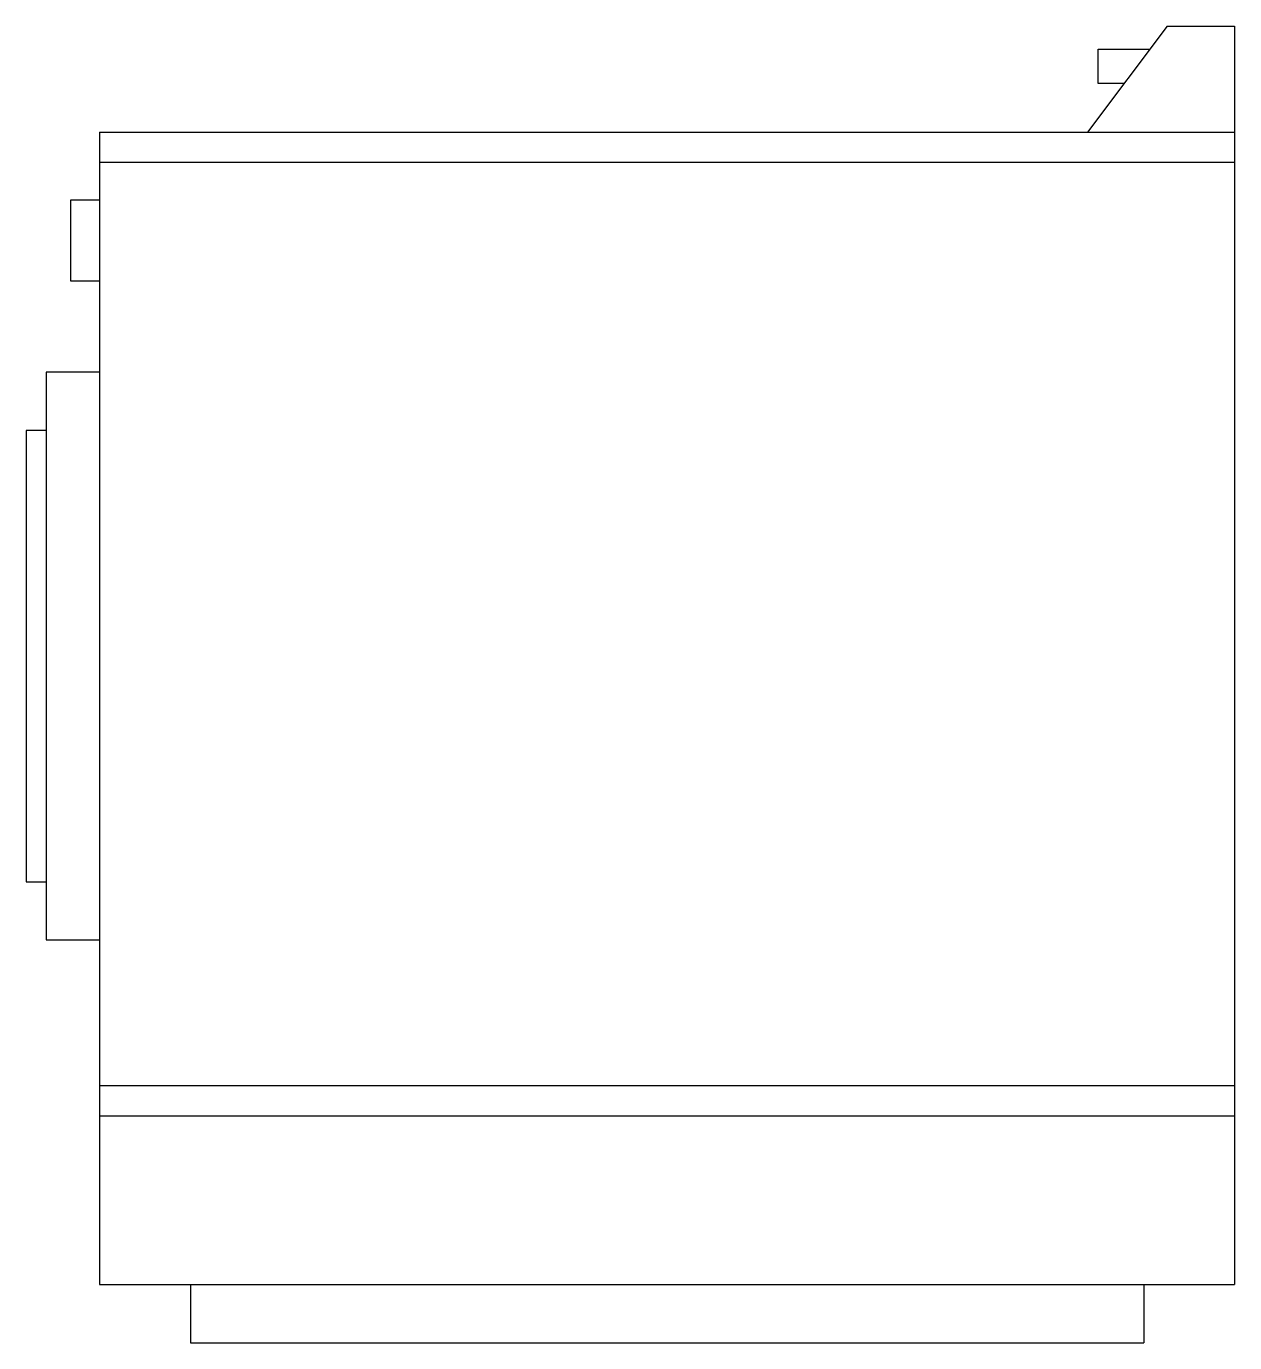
# Model space of a CAD drawing. Header units: inches. Extents: x 106968.094 to 106968.892, y 97418.343 to 97419.213.
import ezdxf

# ---------------------------------------------------------------- set-up
doc = ezdxf.new("R2010")
doc.units = ezdxf.units.IN
doc.header["$MEASUREMENT"] = 0
doc.layers.add('freecads.com', color=7, linetype='Continuous')

msp = doc.modelspace()

# ---------------------------------------------------------------- linework, layer by layer
at = {"layer": 'freecads.com'}
for p, q in [((106968.84795, 97419.2127), (106968.79532, 97419.14283)), ((106968.84795, 97419.2127), (106968.89245, 97419.2127)), ((106968.89245, 97419.2127), (106968.89245, 97418.38125)), ((106968.80226, 97419.19752), (106968.83651, 97419.19752)), ((106968.80226, 97419.17481), (106968.80226, 97419.19752)), ((106968.81941, 97419.17481), (106968.80226, 97419.17481)), ((106968.14245, 97419.14283), (106968.14245, 97418.38125)), ((106968.14245, 97419.14283), (106968.89245, 97419.14283)), ((106968.14245, 97419.12283), (106968.89245, 97419.12283)), ((106968.1235, 97419.09802), (106968.14245, 97419.09802)), ((106968.1235, 97419.04435), (106968.1235, 97419.09802)), ((106968.14245, 97419.09802), (106968.14245, 97419.04435)), ((106968.14245, 97419.04435), (106968.1235, 97419.04435)), ((106968.14245, 97418.98407), (106968.10714, 97418.98407)), ((106968.10714, 97418.98407), (106968.10714, 97418.60899)), ((106968.10714, 97418.94566), (106968.09407, 97418.94566)), ((106968.09407, 97418.94566), (106968.09407, 97418.64741)), ((106968.09407, 97418.64741), (106968.10714, 97418.64741)), ((106968.10714, 97418.60899), (106968.14245, 97418.60899)), ((106968.14245, 97418.51283), (106968.89245, 97418.51283)), ((106968.14245, 97418.49283), (106968.89245, 97418.49283)), ((106968.14245, 97418.38125), (106968.89245, 97418.38125)), ((106968.20245, 97418.38125), (106968.20245, 97418.34283)), ((106968.83245, 97418.38125), (106968.83245, 97418.34283)), ((106968.20245, 97418.34283), (106968.83245, 97418.34283))]:
    msp.add_line(p, q, dxfattribs=at)

doc.saveas('drawing.dxf')
